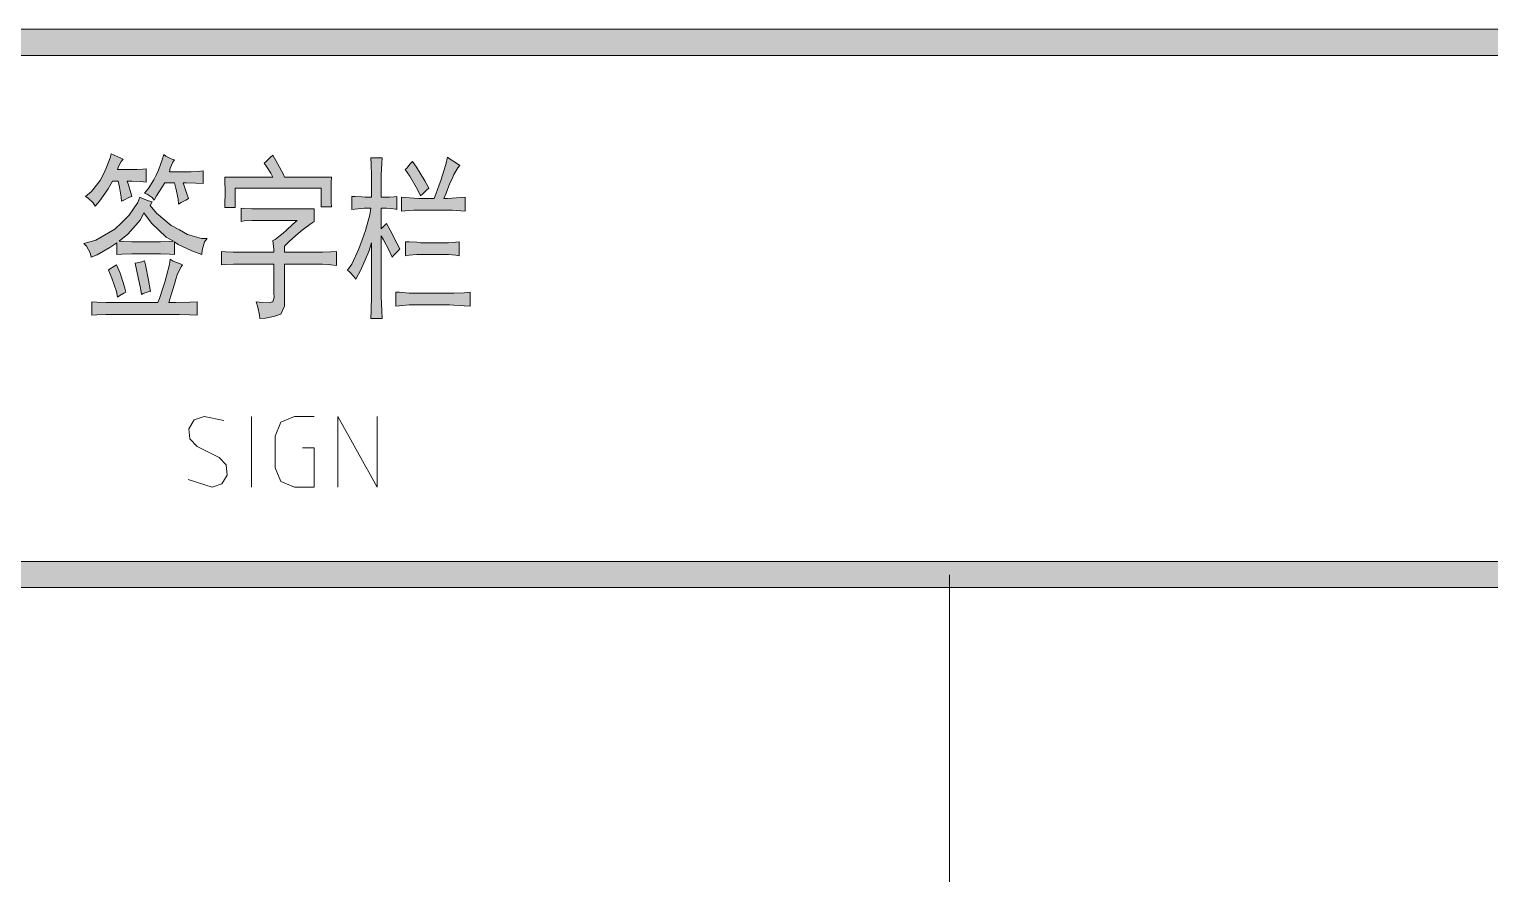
# Model space of a CAD drawing. Header units: millimetres. Extents: x -30643 to 86172, y -19411 to 63186.
# Drawn here: x 79728 to 82997, y 3520 to 5409 of the extents above; entities that cross this region are included whole.
import ezdxf

# ---------------------------------------------------------------- set-up
doc = ezdxf.new("R2010")
doc.units = ezdxf.units.MM

msp = doc.modelspace()

# ---------------------------------------------------------------- hatches: boundary and pattern name
h = msp.add_hatch(color=0)
h.dxf.hatch_style = 2
h.paths.add_polyline_path([(84204.9, 5408.8), (84204.9, 5349.7), (77346.8, 5349.7), (77346.8, 5408.8)])
h = msp.add_hatch(color=0)
h.dxf.hatch_style = 2
h.paths.add_polyline_path([(79989.8, 5066.8), (79977.9, 5068.2), (79957.5, 5068.9), (79947.6, 5068.9), (79950.4, 5060.5), (79955.4, 5042.9), (79958.2, 5034.4), (79951.1, 5032.3), (79939.9, 5026.7), (79935, 5023.9), (79934.2, 5033), (79930, 5055.5), (79927.2, 5068.9), (79914.5, 5068.9), (79904.7, 5052), (79885.7, 5023.9), (79875.8, 5013.3), (79871.6, 5020.4), (79860.4, 5030.9), (79854, 5034.4), (79867.4, 5045.7), (79887.1, 5070.3), (79894.1, 5084.4), (79900.5, 5097.8), (79909.6, 5121), (79911.7, 5130.1), (79918.1, 5127.3), (79931.4, 5121), (79938.5, 5118.2), (79934.2, 5113.3), (79927.9, 5102), (79925.8, 5095), (79961.7, 5095), (79968.7, 5095), (79982.8, 5095.7), (79989.8, 5096.4)])
h = msp.add_hatch(color=0)
h.dxf.hatch_style = 2
h.paths.add_polyline_path([(80084.8, 5030.2), (80078.5, 5026.7), (80067.9, 5021.1), (80062.3, 5017.6), (80061.6, 5029.5), (80056.7, 5053.4), (80053.2, 5065.4), (80031.4, 5065.4), (80025, 5054.8), (80013.1, 5035.8), (80008.1, 5026.7), (80003.2, 5032.3), (79991.9, 5040.1), (79986.3, 5042.2), (79994.1, 5052), (80007.4, 5071.7), (80012.4, 5082.3), (80017.3, 5093.5), (80025.7, 5116.8), (80029.2, 5128.7), (80034.2, 5125.2), (80046.1, 5118.9), (80053.2, 5116.8), (80049.7, 5111.1), (80044, 5097.8), (80041.9, 5090), (80084.8, 5090), (80090.5, 5090), (80106.6, 5090.7), (80117.2, 5092.1), (80117.2, 5064), (80101, 5064.7), (80079.2, 5065.4), (80072.9, 5065.4), (80075, 5058.4), (80081.3, 5040.8)])
h = msp.add_hatch(color=0)
h.dxf.hatch_style = 2
h.paths.add_polyline_path([(80273.4, 5127.3), (80284, 5108.3), (80297.3, 5083.7), (80299.5, 5078.1), (80405, 5078.1), (80404.3, 5066.1), (80404.3, 5048.5), (80404.3, 5042.2), (80404.3, 5037.3), (80404.3, 5021.8), (80405, 5011.9), (80381.8, 5011.9), (80381.8, 5053.4), (80189, 5053.4), (80189, 5009.8), (80165.8, 5009.8), (80165.8, 5021.1), (80166.5, 5038), (80166.5, 5044.3), (80166.5, 5049.9), (80165.8, 5066.8), (80165.8, 5078.1), (80273.4, 5078.1), (80269.2, 5086.5), (80259.3, 5102), (80253.7, 5109), (80257.9, 5112.5), (80267.8, 5121.7)])
h = msp.add_hatch(color=0)
h.dxf.hatch_style = 2
h.paths.add_polyline_path([(80450, 5034.4), (80457.8, 5034.4), (80472.6, 5033.7), (80480.3, 5033), (80494.4, 5033), (80494.4, 5070.3), (80494.4, 5081.6), (80493.7, 5106.9), (80493, 5121), (80518.3, 5121), (80517.6, 5109), (80516.2, 5083.7), (80516.2, 5070.3), (80516.2, 5033), (80530.3, 5033), (80534.5, 5033), (80545, 5033.7), (80550.7, 5034.4), (80550.7, 5005.6), (80548.6, 5006.3), (80537.3, 5007.7), (80528.2, 5008.4), (80516.2, 5008.4), (80516.2, 4962), (80528.2, 4974.6), (80535.9, 4959.1), (80550.7, 4930.3), (80557.7, 4917.6), (80553.5, 4912.7), (80544.3, 4903.6), (80540.8, 4898.6), (80533.8, 4914.1), (80521.1, 4938), (80516.2, 4946.5), (80516.2, 4828.3), (80516.2, 4811.4), (80517.6, 4778.3), (80518.3, 4761.4), (80493, 4761.4), (80493.7, 4779), (80494.4, 4812.8), (80494.4, 4828.3), (80494.4, 4931), (80488, 4911.3), (80470.5, 4870.5), (80459.2, 4849.4), (80455, 4855.7), (80445.8, 4865.6), (80440.9, 4869.8), (80450, 4883.1), (80466.2, 4917.6), (80473.3, 4938), (80481, 4958.4), (80490.9, 4993.6), (80493, 5008.4), (80478.2, 5008.4), (80450, 5005.6)])
h = msp.add_hatch(color=0)
h.dxf.hatch_style = 2
h.paths.add_polyline_path([(80692.1, 5104.1), (80687.9, 5098.5), (80678.7, 5083.7), (80674.5, 5073.8), (80669.6, 5064.7), (80661.1, 5042.2), (80656.2, 5030.2), (80664.7, 5030.2), (80674.5, 5030.9), (80694.2, 5032.3), (80704.1, 5033), (80704.1, 5002.1), (80694.2, 5002.8), (80674.5, 5004.2), (80663.3, 5004.2), (80600.6, 5004.2), (80589.4, 5004.2), (80569.7, 5002.8), (80561.2, 5002.1), (80561.2, 5033), (80569.7, 5032.3), (80589.4, 5030.9), (80600.6, 5030.2), (80634.4, 5030.2), (80638.6, 5040.1), (80645.7, 5060.5), (80649.2, 5070.3), (80652.7, 5080.2), (80660.4, 5106.2), (80664.7, 5122.4), (80670.3, 5118.2), (80684.4, 5109)])
h = msp.add_hatch(color=0)
h.dxf.hatch_style = 2
h.paths.add_polyline_path([(80585.9, 5113.3), (80595, 5099.9), (80613.3, 5069.6), (80622.4, 5053.4), (80618.2, 5049.2), (80609.1, 5040.8), (80604.2, 5036.5), (80597.1, 5050.6), (80580.2, 5080.2), (80569.7, 5095), (80573.2, 5097.8), (80580.9, 5107.6)])
h = msp.add_hatch(color=0)
h.paths.add_polyline_path([(80114.4, 4905), (80091.9, 4913.4), (80061.6, 4927.5), (80053.2, 4933.1), (80053.2, 4905), (80042.6, 4905.7), (80022.2, 4906.4), (80013.1, 4906.4), (79967.3, 4906.4), (79957.5, 4906.4), (79935.7, 4905.7), (79924.4, 4905), (79924.4, 4931), (79908.9, 4920.4), (79880.1, 4904.3), (79866.7, 4898.6), (79864.6, 4908.5), (79856.1, 4923.3), (79850.5, 4929.6), (79877.3, 4937.3), (79919.5, 4961.3), (79935.7, 4976.7), (79951.8, 4992.9), (79971.5, 5021.1), (79975.8, 5033), (79981.4, 5030.2), (79995.5, 5024.6), (80003.2, 5022.5), (79999, 5014.7), (80013.1, 4997.1), (80046.1, 4969.7), (80064.4, 4959.8), (80082.7, 4950), (80113.7, 4940.8), (80126.4, 4940.8), (80120.7, 4933.1), (80115.1, 4914.8)])
h.paths.add_polyline_path([(79929.3, 4934.5), (79938.5, 4933.8), (79957.5, 4933.1), (79967.3, 4933.1), (80013.1, 4933.1), (80022.2, 4933.1), (80041.9, 4933.8), (80051.1, 4934.5), (80034.9, 4943.7), (80001.8, 4975.3), (79984.9, 4997.8), (79977.2, 4982.4), (79949, 4950.7)])
h = msp.add_hatch(color=0)
h.dxf.hatch_style = 2
h.paths.add_polyline_path([(80365.6, 5007), (80365.6, 4978.8), (80361.4, 4976), (80348, 4966.2), (80338.9, 4959.1), (80330.4, 4952.1), (80310.7, 4934.5), (80299.5, 4923.3), (80299.5, 4909.9), (80378.3, 4909.9), (80384.6, 4909.9), (80402.9, 4910.6), (80415.6, 4911.3), (80415.6, 4880.3), (80402.9, 4881.7), (80384.6, 4883.1), (80378.3, 4883.1), (80299.5, 4883.1), (80299.5, 4805), (80299.5, 4789.6), (80291.7, 4771.3), (80284.7, 4769.2), (80277.6, 4767), (80257.2, 4762.8), (80244.6, 4761.4), (80243.9, 4769.2), (80239.6, 4787.4), (80236.1, 4798.7), (80249.5, 4797.3), (80266.4, 4796.6), (80269.9, 4798), (80273.4, 4798.7), (80276.2, 4809.3), (80275.5, 4818.4), (80275.5, 4883.1), (80194.6, 4883.1), (80185.5, 4883.1), (80167.2, 4882.4), (80158.7, 4881.7), (80158.7, 4911.3), (80167.2, 4910.6), (80184.8, 4909.9), (80193.2, 4909.9), (80275.5, 4909.9), (80275.5, 4916.9), (80274.1, 4929.6), (80273.4, 4935.9), (80278.3, 4938.7), (80289.6, 4947.2), (80296.6, 4952.8), (80303, 4958.4), (80318.5, 4972.5), (80327.6, 4981), (80237.5, 4981), (80227, 4981), (80209.4, 4980.3), (80202.3, 4978.8), (80202.3, 5008.4), (80209.4, 5007.7), (80226.3, 5007), (80236.1, 5007)])
h = msp.add_hatch(color=0)
h.dxf.hatch_style = 2
h.paths.add_polyline_path([(80658.3, 4931), (80666.8, 4931), (80683, 4932.4), (80690.7, 4933.1), (80690.7, 4902.1), (80683, 4903.6), (80666.8, 4905), (80658.3, 4905), (80604.2, 4905), (80595.7, 4905), (80578.8, 4903.6), (80570.4, 4902.1), (80570.4, 4933.1), (80578.8, 4933.1), (80595.7, 4932.4), (80604.2, 4931)])
h = msp.add_hatch(color=0)
h.dxf.hatch_style = 2
h.paths.add_polyline_path([(79909.6, 4770.6), (79899.8, 4770.6), (79879.4, 4769.9), (79868.1, 4769.2), (79868.1, 4798.7), (79879.4, 4798), (79899.8, 4797.3), (79908.2, 4797.3), (80015.9, 4797.3), (80019.4, 4806.4), (80027.1, 4829.7), (80031.4, 4843), (80035.6, 4857.1), (80041.9, 4882.4), (80044, 4894.4), (80050.4, 4890.2), (80064.4, 4884.6), (80071.5, 4881.7), (80067.9, 4877.5), (80060.2, 4861.3), (80056.7, 4850.1), (80053.2, 4838.8), (80045.4, 4812.8), (80040.5, 4797.3), (80056, 4797.3), (80087.7, 4798), (80103.8, 4798.7), (80103.8, 4769.2), (80087.7, 4769.9), (80063.7, 4770.6), (80055.3, 4770.6)])
h = msp.add_hatch(color=0)
h.dxf.hatch_style = 2
h.paths.add_polyline_path([(79923.7, 4881.7), (79931.4, 4863.4), (79941.3, 4832.5), (79944.1, 4820.5), (79939.9, 4818.4), (79930.7, 4813.5), (79925.8, 4809.3), (79923.7, 4821.9), (79913.1, 4852.2), (79905.4, 4869.8), (79908.2, 4871.9), (79917.4, 4878.2)])
h = msp.add_hatch(color=0)
h.dxf.hatch_style = 2
h.paths.add_polyline_path([(79979.3, 4815.6), (79977.2, 4829.7), (79970.1, 4864.1), (79965.2, 4885.3), (79970.1, 4886), (79980, 4888.8), (79986.3, 4890.9), (79988.4, 4881.7), (79995.5, 4847.3), (79999.7, 4821.9), (79994.1, 4821.2), (79983.5, 4817.7)])
h = msp.add_hatch(color=0)
h.dxf.hatch_style = 2
h.paths.add_polyline_path([(80668.9, 4818.4), (80678.7, 4818.4), (80702, 4819.1), (80715.3, 4820.5), (80715.3, 4789.6), (80702, 4790.3), (80678.7, 4791.7), (80668.9, 4792.4), (80578.8, 4792.4), (80548.6, 4789.6), (80548.6, 4820.5), (80556.3, 4820.5), (80571.1, 4819.1), (80578.8, 4818.4)])
h = msp.add_hatch(color=0)
h.dxf.hatch_style = 2
h.paths.add_polyline_path([(77346.8, 4159.8), (77346.8, 4218.2), (84204.9, 4218.2), (84204.9, 4159.8)])

# ---------------------------------------------------------------- linework, layer by layer
at = {"color": 0, "lineweight": 0}
for points in [[(84204.9, 5408.8), (84204.9, 5349.7), (77346.8, 5349.7), (77346.8, 5408.8)], [(79989.8, 5066.8), (79977.9, 5068.2), (79957.5, 5068.9), (79947.6, 5068.9), (79950.4, 5060.5), (79955.4, 5042.9), (79958.2, 5034.4), (79951.1, 5032.3), (79939.9, 5026.7), (79935, 5023.9), (79934.2, 5033), (79930, 5055.5), (79927.2, 5068.9), (79914.5, 5068.9), (79904.7, 5052), (79885.7, 5023.9), (79875.8, 5013.3), (79871.6, 5020.4), (79860.4, 5030.9), (79854, 5034.4), (79867.4, 5045.7), (79887.1, 5070.3), (79894.1, 5084.4), (79900.5, 5097.8), (79909.6, 5121), (79911.7, 5130.1), (79918.1, 5127.3), (79931.4, 5121), (79938.5, 5118.2), (79934.2, 5113.3), (79927.9, 5102), (79925.8, 5095), (79961.7, 5095), (79968.7, 5095), (79982.8, 5095.7), (79989.8, 5096.4)], [(80084.8, 5030.2), (80078.5, 5026.7), (80067.9, 5021.1), (80062.3, 5017.6), (80061.6, 5029.5), (80056.7, 5053.4), (80053.2, 5065.4), (80031.4, 5065.4), (80025, 5054.8), (80013.1, 5035.8), (80008.1, 5026.7), (80003.2, 5032.3), (79991.9, 5040.1), (79986.3, 5042.2), (79994.1, 5052), (80007.4, 5071.7), (80012.4, 5082.3), (80017.3, 5093.5), (80025.7, 5116.8), (80029.2, 5128.7), (80034.2, 5125.2), (80046.1, 5118.9), (80053.2, 5116.8), (80049.7, 5111.1), (80044, 5097.8), (80041.9, 5090), (80084.8, 5090), (80090.5, 5090), (80106.6, 5090.7), (80117.2, 5092.1), (80117.2, 5064), (80101, 5064.7), (80079.2, 5065.4), (80072.9, 5065.4), (80075, 5058.4), (80081.3, 5040.8)], [(80273.4, 5127.3), (80284, 5108.3), (80297.3, 5083.7), (80299.5, 5078.1), (80405, 5078.1), (80404.3, 5066.1), (80404.3, 5048.5), (80404.3, 5042.2), (80404.3, 5037.3), (80404.3, 5021.8), (80405, 5011.9), (80381.8, 5011.9), (80381.8, 5053.4), (80189, 5053.4), (80189, 5009.8), (80165.8, 5009.8), (80165.8, 5021.1), (80166.5, 5038), (80166.5, 5044.3), (80166.5, 5049.9), (80165.8, 5066.8), (80165.8, 5078.1), (80273.4, 5078.1), (80269.2, 5086.5), (80259.3, 5102), (80253.7, 5109), (80257.9, 5112.5), (80267.8, 5121.7)], [(80450, 5034.4), (80457.8, 5034.4), (80472.6, 5033.7), (80480.3, 5033), (80494.4, 5033), (80494.4, 5070.3), (80494.4, 5081.6), (80493.7, 5106.9), (80493, 5121), (80518.3, 5121), (80517.6, 5109), (80516.2, 5083.7), (80516.2, 5070.3), (80516.2, 5033), (80530.3, 5033), (80534.5, 5033), (80545, 5033.7), (80550.7, 5034.4), (80550.7, 5005.6), (80548.6, 5006.3), (80537.3, 5007.7), (80528.2, 5008.4), (80516.2, 5008.4), (80516.2, 4962), (80528.2, 4974.6), (80535.9, 4959.1), (80550.7, 4930.3), (80557.7, 4917.6), (80553.5, 4912.7), (80544.3, 4903.6), (80540.8, 4898.6), (80533.8, 4914.1), (80521.1, 4938), (80516.2, 4946.5), (80516.2, 4828.3), (80516.2, 4811.4), (80517.6, 4778.3), (80518.3, 4761.4), (80493, 4761.4), (80493.7, 4779), (80494.4, 4812.8), (80494.4, 4828.3), (80494.4, 4931), (80488, 4911.3), (80470.5, 4870.5), (80459.2, 4849.4), (80455, 4855.7), (80445.8, 4865.6), (80440.9, 4869.8), (80450, 4883.1), (80466.2, 4917.6), (80473.3, 4938), (80481, 4958.4), (80490.9, 4993.6), (80493, 5008.4), (80478.2, 5008.4), (80450, 5005.6)], [(80692.1, 5104.1), (80687.9, 5098.5), (80678.7, 5083.7), (80674.5, 5073.8), (80669.6, 5064.7), (80661.1, 5042.2), (80656.2, 5030.2), (80664.7, 5030.2), (80674.5, 5030.9), (80694.2, 5032.3), (80704.1, 5033), (80704.1, 5002.1), (80694.2, 5002.8), (80674.5, 5004.2), (80663.3, 5004.2), (80600.6, 5004.2), (80589.4, 5004.2), (80569.7, 5002.8), (80561.2, 5002.1), (80561.2, 5033), (80569.7, 5032.3), (80589.4, 5030.9), (80600.6, 5030.2), (80634.4, 5030.2), (80638.6, 5040.1), (80645.7, 5060.5), (80649.2, 5070.3), (80652.7, 5080.2), (80660.4, 5106.2), (80664.7, 5122.4), (80670.3, 5118.2), (80684.4, 5109)], [(80585.9, 5113.3), (80595, 5099.9), (80613.3, 5069.6), (80622.4, 5053.4), (80618.2, 5049.2), (80609.1, 5040.8), (80604.2, 5036.5), (80597.1, 5050.6), (80580.2, 5080.2), (80569.7, 5095), (80573.2, 5097.8), (80580.9, 5107.6)], [(80114.4, 4905), (80091.9, 4913.4), (80061.6, 4927.5), (80053.2, 4933.1), (80053.2, 4905), (80042.6, 4905.7), (80022.2, 4906.4), (80013.1, 4906.4), (79967.3, 4906.4), (79957.5, 4906.4), (79935.7, 4905.7), (79924.4, 4905), (79924.4, 4931), (79908.9, 4920.4), (79880.1, 4904.3), (79866.7, 4898.6), (79864.6, 4908.5), (79856.1, 4923.3), (79850.5, 4929.6), (79877.3, 4937.3), (79919.5, 4961.3), (79935.7, 4976.7), (79951.8, 4992.9), (79971.5, 5021.1), (79975.8, 5033), (79981.4, 5030.2), (79995.5, 5024.6), (80003.2, 5022.5), (79999, 5014.7), (80013.1, 4997.1), (80046.1, 4969.7), (80064.4, 4959.8), (80082.7, 4950), (80113.7, 4940.8), (80126.4, 4940.8), (80120.7, 4933.1), (80115.1, 4914.8)], [(80365.6, 5007), (80365.6, 4978.8), (80361.4, 4976), (80348, 4966.2), (80338.9, 4959.1), (80330.4, 4952.1), (80310.7, 4934.5), (80299.5, 4923.3), (80299.5, 4909.9), (80378.3, 4909.9), (80384.6, 4909.9), (80402.9, 4910.6), (80415.6, 4911.3), (80415.6, 4880.3), (80402.9, 4881.7), (80384.6, 4883.1), (80378.3, 4883.1), (80299.5, 4883.1), (80299.5, 4805), (80299.5, 4789.6), (80291.7, 4771.3), (80284.7, 4769.2), (80277.6, 4767), (80257.2, 4762.8), (80244.6, 4761.4), (80243.9, 4769.2), (80239.6, 4787.4), (80236.1, 4798.7), (80249.5, 4797.3), (80266.4, 4796.6), (80269.9, 4798), (80273.4, 4798.7), (80276.2, 4809.3), (80275.5, 4818.4), (80275.5, 4883.1), (80194.6, 4883.1), (80185.5, 4883.1), (80167.2, 4882.4), (80158.7, 4881.7), (80158.7, 4911.3), (80167.2, 4910.6), (80184.8, 4909.9), (80193.2, 4909.9), (80275.5, 4909.9), (80275.5, 4916.9), (80274.1, 4929.6), (80273.4, 4935.9), (80278.3, 4938.7), (80289.6, 4947.2), (80296.6, 4952.8), (80303, 4958.4), (80318.5, 4972.5), (80327.6, 4981), (80237.5, 4981), (80227, 4981), (80209.4, 4980.3), (80202.3, 4978.8), (80202.3, 5008.4), (80209.4, 5007.7), (80226.3, 5007), (80236.1, 5007)], [(79929.3, 4934.5), (79938.5, 4933.8), (79957.5, 4933.1), (79967.3, 4933.1), (80013.1, 4933.1), (80022.2, 4933.1), (80041.9, 4933.8), (80051.1, 4934.5), (80034.9, 4943.7), (80001.8, 4975.3), (79984.9, 4997.8), (79977.2, 4982.4), (79949, 4950.7)], [(80658.3, 4931), (80666.8, 4931), (80683, 4932.4), (80690.7, 4933.1), (80690.7, 4902.1), (80683, 4903.6), (80666.8, 4905), (80658.3, 4905), (80604.2, 4905), (80595.7, 4905), (80578.8, 4903.6), (80570.4, 4902.1), (80570.4, 4933.1), (80578.8, 4933.1), (80595.7, 4932.4), (80604.2, 4931)], [(79909.6, 4770.6), (79899.8, 4770.6), (79879.4, 4769.9), (79868.1, 4769.2), (79868.1, 4798.7), (79879.4, 4798), (79899.8, 4797.3), (79908.2, 4797.3), (80015.9, 4797.3), (80019.4, 4806.4), (80027.1, 4829.7), (80031.4, 4843), (80035.6, 4857.1), (80041.9, 4882.4), (80044, 4894.4), (80050.4, 4890.2), (80064.4, 4884.6), (80071.5, 4881.7), (80067.9, 4877.5), (80060.2, 4861.3), (80056.7, 4850.1), (80053.2, 4838.8), (80045.4, 4812.8), (80040.5, 4797.3), (80056, 4797.3), (80087.7, 4798), (80103.8, 4798.7), (80103.8, 4769.2), (80087.7, 4769.9), (80063.7, 4770.6), (80055.3, 4770.6)], [(79923.7, 4881.7), (79931.4, 4863.4), (79941.3, 4832.5), (79944.1, 4820.5), (79939.9, 4818.4), (79930.7, 4813.5), (79925.8, 4809.3), (79923.7, 4821.9), (79913.1, 4852.2), (79905.4, 4869.8), (79908.2, 4871.9), (79917.4, 4878.2)], [(79979.3, 4815.6), (79977.2, 4829.7), (79970.1, 4864.1), (79965.2, 4885.3), (79970.1, 4886), (79980, 4888.8), (79986.3, 4890.9), (79988.4, 4881.7), (79995.5, 4847.3), (79999.7, 4821.9), (79994.1, 4821.2), (79983.5, 4817.7)], [(80668.9, 4818.4), (80678.7, 4818.4), (80702, 4819.1), (80715.3, 4820.5), (80715.3, 4789.6), (80702, 4790.3), (80678.7, 4791.7), (80668.9, 4792.4), (80578.8, 4792.4), (80548.6, 4789.6), (80548.6, 4820.5), (80556.3, 4820.5), (80571.1, 4819.1), (80578.8, 4818.4)], [(77346.8, 4159.8), (77346.8, 4218.2), (84204.9, 4218.2), (84204.9, 4159.8)]]:
    msp.add_lwpolyline(points, close=True, dxfattribs=at)
for points in [[(80163.6, 4533.4), (80120, 4542.6), (80097.5, 4534.8), (80085.5, 4515.1), (80087.7, 4492.6), (80103.8, 4475.7)], [(80163.6, 4533.4), (80120, 4542.6), (80097.5, 4534.8), (80085.5, 4515.1), (80087.7, 4492.6), (80103.8, 4475.7)], [(80225.6, 4384.2), (80225.6, 4542.6)], [(80225.6, 4384.2), (80225.6, 4542.6)], [(80322, 4542.6), (80291, 4529.9), (80278.3, 4498.2)], [(80322, 4542.6), (80291, 4529.9), (80278.3, 4498.2)], [(80322, 4542.6), (80366.3, 4542.6)], [(80322, 4542.6), (80366.3, 4542.6)], [(80419.1, 4384.2), (80419.1, 4542.6), (80507, 4384.2), (80507, 4542.6)], [(80419.1, 4384.2), (80419.1, 4542.6), (80507, 4384.2), (80507, 4542.6)], [(80278.3, 4427.9), (80278.3, 4498.2)], [(80278.3, 4427.9), (80278.3, 4498.2)], [(80103.8, 4475.7), (80153.1, 4451.1)], [(80103.8, 4475.7), (80153.1, 4451.1)], [(80137.6, 4384.2), (80159.4, 4392), (80171.4, 4411), (80169.3, 4434.2), (80153.1, 4451.1)], [(80137.6, 4384.2), (80159.4, 4392), (80171.4, 4411), (80169.3, 4434.2), (80153.1, 4451.1)], [(80339.6, 4472.2), (80366.3, 4472.2), (80366.3, 4384.2), (80322, 4384.2)], [(80339.6, 4472.2), (80366.3, 4472.2), (80366.3, 4384.2), (80322, 4384.2)], [(80278.3, 4427.9), (80291, 4396.9), (80322, 4384.2)], [(80278.3, 4427.9), (80291, 4396.9), (80322, 4384.2)], [(80084.1, 4401.8), (80137.6, 4384.2)], [(80084.1, 4401.8), (80137.6, 4384.2)], [(81788.4, -3672.2), (81788.4, 4188.6)]]:
    msp.add_lwpolyline(points, dxfattribs=at)

doc.saveas('drawing.dxf')
